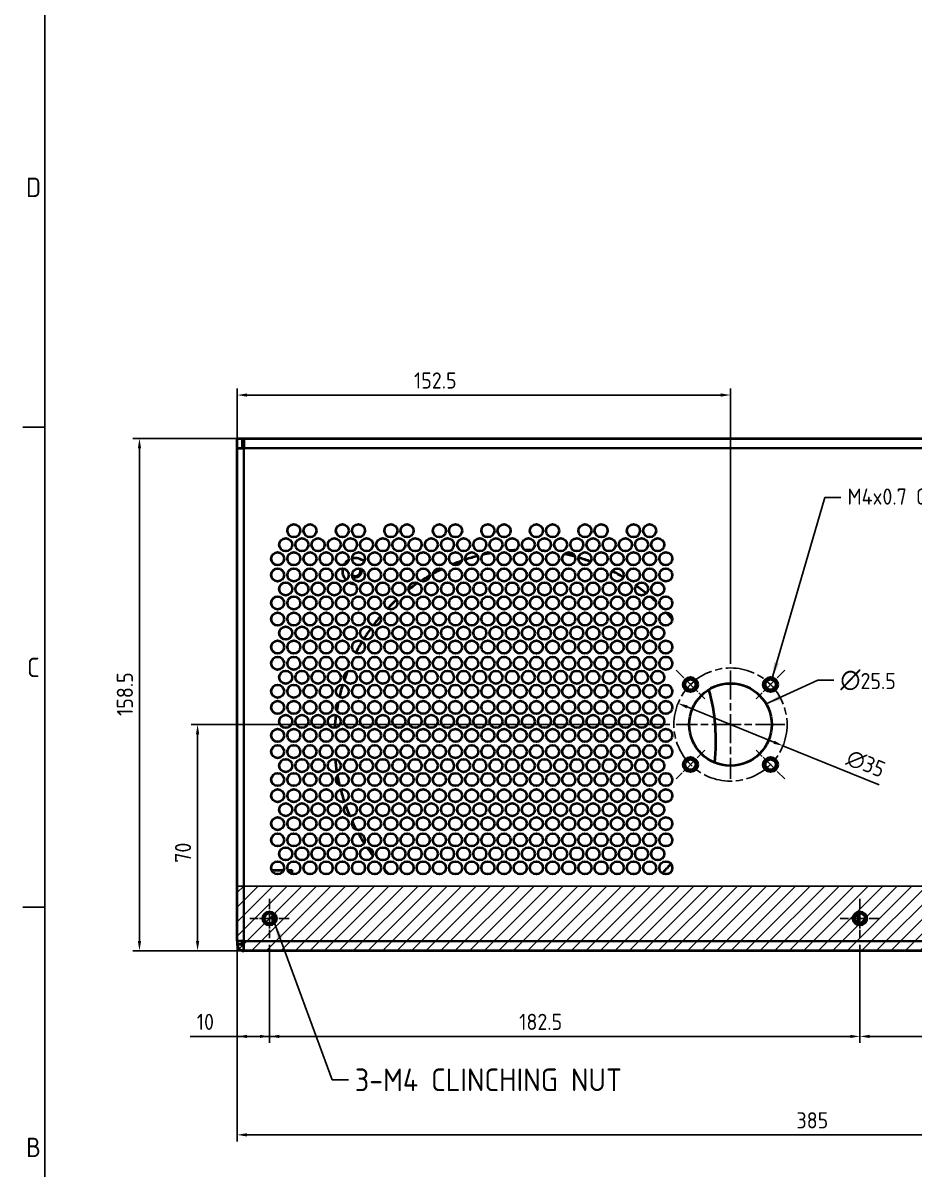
# Model space of a CAD drawing. Header units: millimetres. Extents: x 0 to 1682, y 0 to 1188.
# Drawn here: x 33.2 to 308.7, y 216 to 570.6 of the extents above; entities that cross this region are included whole.
import ezdxf

# ---------------------------------------------------------------- set-up
doc = ezdxf.new("R2010")
doc.units = ezdxf.units.MM
doc.header["$LTSCALE"] = 2
doc.linetypes.add('CHAIN', pattern=[0.3543, 0.2362, -0.0295, 0.0591, -0.0295])
doc.layers.get('0').update_dxf_attribs({"color": 3, "lineweight": 25})
for name, color, linetype, lineweight in [('가시적인 것(ISO)', 3, 'Continuous', 40), ('가시적인 좁은 것(ISO)', 3, 'Continuous', 35), ('경계(ISO)', 7, 'Continuous', 25), ('기호(ISO)', 5, 'Continuous', 25), ('스케치 형상(ISO)', 3, 'Continuous', 25), ('중심 표식(ISO)', 1, 'Continuous', 25), ('중심선(ISO)', 1, 'Continuous', 25), ('치수(ISO)', 2, 'Continuous', 25), ('해치(ISO)', 7, 'Continuous', 18)]:
    doc.layers.add(name, color=color, linetype=linetype, lineweight=lineweight)
doc.styles.add('문자 텍스트_M2B', font='isocp.shx')
doc.styles.add('치수 텍스트_PSTEK_POSCO', font='isocp.shx')
doc.dimstyles.new('치수_PSTEK_POSCO', dxfattribs={"dimscale": 2, "dimtxt": 2.5, "dimasz": 1.5, "dimexe": 1, "dimexo": 1, "dimgap": 1, "dimtad": 1, "dimrnd": 1e-08, "dimdsep": 46, "dimtxsty": '치수 텍스트_PSTEK_POSCO', "dimcen": 0.09, "dimdle": 10, "dimclrd": 7, "dimclre": 7, "dimclrt": 2, "dimadec": 1, "dimazin": 2, "dimtfac": 1, "dimtmove": 0, "dimatfit": 3, "dimfxl": 0, "dimtolj": 1, "dimlwd": -1, "dimlwe": -1, "dimarcsym": 0})
doc.dimstyles.new('치수_PSTEK_POSCO$7', dxfattribs={"dimscale": 2, "dimtxt": 2.5, "dimasz": 2.5, "dimexe": 1, "dimexo": 1, "dimgap": 1, "dimtad": 1, "dimrnd": 1e-08, "dimdsep": 46, "dimtxsty": '치수 텍스트_PSTEK_POSCO', "dimcen": 0.09, "dimdle": 10, "dimclrd": 7, "dimclre": 7, "dimclrt": 2, "dimadec": 1, "dimazin": 2, "dimtfac": 1, "dimtmove": 0, "dimatfit": 3, "dimfxl": 0, "dimtolj": 1, "dimlwd": -1, "dimlwe": -1, "dimarcsym": 0})

# ---------------------------------------------------------------- blocks, each defined once
blk = doc.blocks.new('경계 Default Border')
at = {"layer": '경계(ISO)'}
for p, q in [((20, 222.75), (16.6, 222.75)), ((20, 148.5), (16.6, 148.5))]:
    blk.add_line(p, q, dxfattribs=at)
at = {"layer": '경계(ISO)', "flags": 128}
blk.add_lwpolyline([(20, 20), (20, 574), (821, 574), (821, 20), (20, 20)], dxfattribs=at)
at = {"layer": '경계(ISO)', "color": 2, "char_height": 3, "attachment_point": 7, "style": '문자 텍스트_M2B'}
for s, insert in [('D', (17.08, 258.35)), ('C', (17.24, 184.1)), ('B', (17.08, 109.85))]:
    blk.add_mtext(s, dxfattribs=dict(at, insert=insert))
blk = doc.blocks.new('*D52')
at = {"layer": 'Defpoints', "color": 0, "transparency": 16777216}
for p in [(251.95, 455.45), (99.45, 439.01), (251.95, 370.26)]:
    blk.add_point(p, dxfattribs=at)
at = {"layer": '치수(ISO)', "color": 7, "transparency": 16777216}
for p, q in [((99.45, 441.01), (99.45, 457.45)), ((251.95, 372.26), (251.95, 457.45)), ((102.45, 455.45), (248.95, 455.45))]:
    blk.add_line(p, q, dxfattribs=at)
for points in [[(102.45, 455.95), (102.45, 454.95), (99.45, 455.45)], [(248.95, 455.95), (248.95, 454.95), (251.95, 455.45)]]:
    blk.add_solid(points, dxfattribs=at)
at = {"layer": '치수(ISO)', "color": 2, "transparency": 16777216, "insert": (154.09, 459.95), "char_height": 5, "attachment_point": 4, "style": '치수 텍스트_PSTEK_POSCO'}
blk.add_mtext('\\A1;152.5', dxfattribs=at)
blk = doc.blocks.new('*D53')
at = {"layer": 'Defpoints', "color": 0, "transparency": 16777216}
for p in [(87.19, 353.51), (235.2, 353.51), (101.45, 283.51)]:
    blk.add_point(p, dxfattribs=at)
at = {"layer": '치수(ISO)', "color": 7, "transparency": 16777216}
for p, q in [((233.2, 353.51), (85.19, 353.51)), ((87.19, 286.51), (87.19, 350.51)), ((99.45, 283.51), (85.19, 283.51))]:
    blk.add_line(p, q, dxfattribs=at)
for points in [[(86.69, 350.51), (87.69, 350.51), (87.19, 353.51)], [(86.69, 286.51), (87.69, 286.51), (87.19, 283.51)]]:
    blk.add_solid(points, dxfattribs=at)
at = {"layer": '치수(ISO)', "color": 2, "transparency": 16777216, "insert": (82.69, 310.76), "char_height": 5, "attachment_point": 4, "rotation": 90, "style": '치수 텍스트_PSTEK_POSCO'}
blk.add_mtext('\\A1;70', dxfattribs=at)
blk = doc.blocks.new('*D54')
at = {"layer": 'Defpoints', "color": 0, "transparency": 16777216}
for p in [(109.45, 287.41), (99.45, 286.57), (109.45, 257.03)]:
    blk.add_point(p, dxfattribs=at)
at = {"layer": '치수(ISO)', "color": 7, "transparency": 16777216}
for p, q in [((99.45, 284.57), (99.45, 255.03)), ((109.45, 285.41), (109.45, 255.03)), ((96.45, 257.03), (84.94, 257.03)), ((99.45, 257.03), (96.45, 257.03)), ((109.45, 257.03), (99.45, 257.03)), ((102.45, 257.03), (105.45, 257.03)), ((106.45, 257.03), (103.45, 257.03)), ((109.45, 257.03), (112.45, 257.03)), ((112.45, 257.03), (115.45, 257.03))]:
    blk.add_line(p, q, dxfattribs=at)
for points in [[(102.45, 257.53), (102.45, 256.53), (99.45, 257.03)], [(106.45, 257.53), (106.45, 256.53), (109.45, 257.03)]]:
    blk.add_solid(points, dxfattribs=at)
at = {"layer": '치수(ISO)', "color": 2, "transparency": 16777216, "insert": (86.94, 261.53), "char_height": 5, "attachment_point": 4, "style": '치수 텍스트_PSTEK_POSCO'}
blk.add_mtext('\\A1;10', dxfattribs=at)
blk = doc.blocks.new('*D55')
at = {"layer": 'Defpoints', "color": 0, "transparency": 16777216}
for p in [(109.45, 287.41), (291.95, 287.41), (291.95, 257.03)]:
    blk.add_point(p, dxfattribs=at)
at = {"layer": '치수(ISO)', "color": 7, "transparency": 16777216}
for p, q in [((109.45, 285.41), (109.45, 255.03)), ((291.95, 285.41), (291.95, 255.03)), ((112.45, 257.03), (288.95, 257.03))]:
    blk.add_line(p, q, dxfattribs=at)
for points in [[(112.45, 257.53), (112.45, 256.53), (109.45, 257.03)], [(288.95, 257.53), (288.95, 256.53), (291.95, 257.03)]]:
    blk.add_solid(points, dxfattribs=at)
at = {"layer": '치수(ISO)', "color": 2, "transparency": 16777216, "insert": (186.61, 261.53), "char_height": 5, "attachment_point": 4, "style": '치수 텍스트_PSTEK_POSCO'}
blk.add_mtext('\\A1;182.5', dxfattribs=at)
blk = doc.blocks.new('*D56')
at = {"layer": 'Defpoints', "color": 0, "transparency": 16777216}
for p in [(291.95, 287.41), (474.45, 287.41), (474.45, 257.03)]:
    blk.add_point(p, dxfattribs=at)
at = {"layer": '치수(ISO)', "color": 7, "transparency": 16777216}
for p, q in [((291.95, 285.41), (291.95, 255.03)), ((474.45, 285.41), (474.45, 255.03)), ((294.95, 257.03), (471.45, 257.03))]:
    blk.add_line(p, q, dxfattribs=at)
for points in [[(294.95, 257.53), (294.95, 256.53), (291.95, 257.03)], [(471.45, 257.53), (471.45, 256.53), (474.45, 257.03)]]:
    blk.add_solid(points, dxfattribs=at)
at = {"layer": '치수(ISO)', "color": 2, "transparency": 16777216, "insert": (369.11, 261.53), "char_height": 5, "attachment_point": 4, "style": '치수 텍스트_PSTEK_POSCO'}
blk.add_mtext('\\A1;182.5', dxfattribs=at)
blk = doc.blocks.new('*D58')
at = {"layer": 'Defpoints', "color": 0, "transparency": 16777216}
for p in [(99.45, 286.57), (484.45, 286.57), (484.45, 226.57)]:
    blk.add_point(p, dxfattribs=at)
at = {"layer": '치수(ISO)', "color": 7, "transparency": 16777216}
for p, q in [((99.45, 284.57), (99.45, 224.57)), ((484.45, 284.57), (484.45, 224.57)), ((102.45, 226.57), (481.45, 226.57))]:
    blk.add_line(p, q, dxfattribs=at)
for points in [[(102.45, 227.07), (102.45, 226.07), (99.45, 226.57)], [(481.45, 227.07), (481.45, 226.07), (484.45, 226.57)]]:
    blk.add_solid(points, dxfattribs=at)
at = {"layer": '치수(ISO)', "color": 2, "transparency": 16777216, "insert": (272.34, 231.07), "char_height": 5, "attachment_point": 4, "style": '치수 텍스트_PSTEK_POSCO'}
blk.add_mtext('\\A1;385', dxfattribs=at)
blk = doc.blocks.new('*D60')
at = {"layer": 'Defpoints', "color": 0, "transparency": 16777216}
for p in [(69.22, 442.01), (101.45, 442.01), (101.45, 283.51)]:
    blk.add_point(p, dxfattribs=at)
at = {"layer": '치수(ISO)', "color": 7, "transparency": 16777216}
for p, q in [((99.45, 442.01), (67.22, 442.01)), ((69.22, 286.51), (69.22, 439.01)), ((99.45, 283.51), (67.22, 283.51))]:
    blk.add_line(p, q, dxfattribs=at)
for points in [[(68.72, 439.01), (69.72, 439.01), (69.22, 442.01)], [(68.72, 286.51), (69.72, 286.51), (69.22, 283.51)]]:
    blk.add_solid(points, dxfattribs=at)
at = {"layer": '치수(ISO)', "color": 2, "transparency": 16777216, "insert": (64.72, 356.16), "char_height": 5, "attachment_point": 4, "rotation": 90, "style": '치수 텍스트_PSTEK_POSCO'}
blk.add_mtext('\\A1;158.5', dxfattribs=at)
blk = doc.blocks.new('*D103')
at = {"layer": 'Defpoints', "color": 0, "transparency": 16777216}
for p in [(235.73, 360.09), (268.16, 346.93)]:
    blk.add_point(p, dxfattribs=at)
at = {"layer": '치수(ISO)', "color": 7, "transparency": 16777216}
for p, q in [((238.51, 358.97), (265.38, 348.06)), ((268.16, 346.93), (297.89, 334.86))]:
    blk.add_line(p, q, dxfattribs=at)
for points in [[(238.7, 359.43), (238.32, 358.5), (235.73, 360.09)], [(265.57, 348.52), (265.2, 347.59), (268.16, 346.93)]]:
    blk.add_solid(points, dxfattribs=at)
at = {"layer": '치수(ISO)', "color": 2, "transparency": 16777216, "insert": (288.27, 343.62), "char_height": 5, "attachment_point": 4, "rotation": 337.9072, "style": '치수 텍스트_PSTEK_POSCO'}
blk.add_mtext('\\A1;∅35', dxfattribs=at)

msp = doc.modelspace()

# ---------------------------------------------------------------- hatches: boundary and pattern name
at = {"layer": '해치(ISO)'}
h = msp.add_hatch(dxfattribs=at)
h.set_pattern_fill('ANSI31', color=1, scale=25.4, style=0)
h.set_pattern_definition([(45, (0, 0), (-2.245064, 2.245064), [])])
h.paths.add_polyline_path([(99.4482, 283.5118), (484.4482, 283.5118), (484.4482, 303.5118), (99.4482, 303.5118)])

# ---------------------------------------------------------------- linework, layer by layer
at = {"layer": '가시적인 것(ISO)'}
for p, q in [((99.4482, 442.0118), (100.9482, 442.0118)), ((99.4482, 439.0118), (99.4482, 442.0118)), ((100.9482, 442.0118), (101.4482, 442.0118)), ((100.9482, 442.0118), (100.9482, 439.0118)), ((100.9482, 440.5118), (101.4482, 440.5118)), ((101.4482, 440.0118), (100.9482, 440.0118)), ((101.4482, 442.0118), (482.4482, 442.0118)), ((101.4482, 442.0118), (101.4482, 439.0118)), ((99.4482, 439.0118), (101.4482, 439.0118)), ((99.4482, 286.5725), (99.4482, 439.0118)), ((110.4982, 308.5118), (113.8327, 308.5118)), ((110.4982, 307.8044), (110.4982, 308.5118)), ((115.0639, 308.5118), (116.3982, 308.5118)), ((116.3982, 307.2589), (116.3982, 308.5118)), ((110.4982, 292.2768), (110.4982, 294.7468)), ((291.3982, 291.987), (291.3982, 295.0366)), ((99.4482, 286.5725), (99.4482, 285.5118)), ((100.9482, 285.5118), (99.4482, 285.5118)), ((100.9482, 285.5118), (100.9482, 286.5216)), ((101.4482, 283.5118), (101.4482, 286.5118)), ((482.4482, 283.5118), (101.4482, 283.5118))]:
    msp.add_line(p, q, dxfattribs=at)
for centre, radius in [((116.9483, 413.4618), 2), ((121.9481, 413.4618), 2), ((131.9483, 413.4618), 2), ((136.9481, 413.4618), 2), ((146.9483, 413.4618), 2), ((151.9481, 413.4618), 2), ((161.9483, 413.4618), 2), ((166.9481, 413.4618), 2), ((176.9483, 413.4618), 2), ((181.9481, 413.4618), 2), ((191.9483, 413.4618), 2), ((196.9481, 413.4618), 2), ((206.9483, 413.4618), 2), ((211.9481, 413.4618), 2), ((221.9483, 413.4618), 2), ((226.9481, 413.4618), 2), ((114.4484, 409.1318), 2), ((119.4482, 409.1318), 2), ((124.4481, 409.1318), 2), ((129.4484, 409.1318), 2), ((134.4482, 409.1318), 2), ((139.4481, 409.1318), 2), ((144.4484, 409.1318), 2), ((149.4482, 409.1318), 2), ((154.4481, 409.1318), 2), ((159.4484, 409.1318), 2), ((164.4482, 409.1318), 2), ((169.4481, 409.1318), 2), ((174.4484, 409.1318), 2), ((179.4482, 409.1318), 2), ((184.4481, 409.1318), 2), ((189.4484, 409.1318), 2), ((194.4482, 409.1318), 2), ((199.4481, 409.1318), 2), ((204.4484, 409.1318), 2), ((209.4482, 409.1318), 2), ((214.4481, 409.1318), 2), ((219.4484, 409.1318), 2), ((224.4482, 409.1318), 2), ((229.4481, 409.1318), 2), ((111.9483, 404.8018), 2), ((116.9483, 404.8018), 2), ((121.9481, 404.8018), 2), ((126.9483, 404.8018), 2), ((131.9483, 404.8018), 2), ((136.9481, 404.8018), 2), ((141.9483, 404.8018), 2), ((146.9483, 404.8018), 2), ((151.9481, 404.8018), 2), ((156.9483, 404.8018), 2), ((161.9483, 404.8018), 2), ((166.9481, 404.8018), 2), ((171.9483, 404.8018), 2), ((176.9483, 404.8018), 2), ((181.9481, 404.8018), 2), ((186.9483, 404.8018), 2), ((191.9483, 404.8018), 2), ((196.9481, 404.8018), 2), ((201.9483, 404.8018), 2), ((206.9483, 404.8018), 2), ((211.9481, 404.8018), 2), ((216.9483, 404.8018), 2), ((221.9483, 404.8018), 2), ((226.9481, 404.8018), 2), ((231.9483, 404.8018), 2), ((111.9483, 399.8018), 2), ((116.9483, 399.8018), 2), ((121.9481, 399.8018), 2), ((126.9483, 399.8018), 2), ((131.9483, 399.8018), 2), ((136.9481, 399.8018), 2), ((141.9483, 399.8018), 2), ((146.9483, 399.8018), 2), ((151.9481, 399.8018), 2), ((156.9483, 399.8018), 2), ((161.9483, 399.8018), 2), ((166.9481, 399.8018), 2), ((171.9483, 399.8018), 2), ((176.9483, 399.8018), 2), ((181.9481, 399.8018), 2), ((186.9483, 399.8018), 2), ((191.9483, 399.8018), 2), ((196.9481, 399.8018), 2), ((201.9483, 399.8018), 2), ((206.9483, 399.8018), 2), ((211.9481, 399.8018), 2), ((216.9483, 399.8018), 2), ((221.9483, 399.8018), 2), ((226.9481, 399.8018), 2), ((231.9483, 399.8018), 2), ((114.4484, 395.4718), 2), ((119.4482, 395.4718), 2), ((124.4481, 395.4718), 2), ((129.4484, 395.4718), 2), ((134.4482, 395.4718), 2), ((139.4481, 395.4718), 2), ((144.4484, 395.4718), 2), ((149.4482, 395.4718), 2), ((154.4481, 395.4718), 2), ((159.4484, 395.4718), 2), ((164.4482, 395.4718), 2), ((169.4481, 395.4718), 2), ((174.4484, 395.4718), 2), ((179.4482, 395.4718), 2), ((184.4481, 395.4718), 2), ((189.4484, 395.4718), 2), ((194.4482, 395.4718), 2), ((199.4481, 395.4718), 2), ((204.4484, 395.4718), 2), ((209.4482, 395.4718), 2), ((214.4481, 395.4718), 2), ((219.4484, 395.4718), 2), ((224.4482, 395.4718), 2), ((229.4481, 395.4718), 2), ((111.9483, 391.1418), 2), ((116.9483, 391.1418), 2), ((121.9481, 391.1418), 2), ((126.9483, 391.1418), 2), ((131.9483, 391.1418), 2), ((136.9481, 391.1418), 2), ((141.9483, 391.1418), 2), ((146.9483, 391.1418), 2), ((151.9481, 391.1418), 2), ((156.9483, 391.1418), 2), ((161.9483, 391.1418), 2), ((166.9481, 391.1418), 2), ((171.9483, 391.1418), 2), ((176.9483, 391.1418), 2), ((181.9481, 391.1418), 2), ((186.9483, 391.1418), 2), ((191.9483, 391.1418), 2), ((196.9481, 391.1418), 2), ((201.9483, 391.1418), 2), ((206.9483, 391.1418), 2), ((211.9481, 391.1418), 2), ((216.9483, 391.1418), 2), ((221.9483, 391.1418), 2), ((226.9481, 391.1418), 2), ((231.9483, 391.1418), 2), ((111.9483, 386.1418), 2), ((116.9483, 386.1418), 2), ((121.9481, 386.1418), 2), ((126.9483, 386.1418), 2), ((131.9483, 386.1418), 2), ((136.9481, 386.1418), 2), ((141.9483, 386.1418), 2), ((146.9483, 386.1418), 2), ((151.9481, 386.1418), 2), ((156.9483, 386.1418), 2), ((161.9483, 386.1418), 2), ((166.9481, 386.1418), 2), ((171.9483, 386.1418), 2), ((176.9483, 386.1418), 2), ((181.9481, 386.1418), 2), ((186.9483, 386.1418), 2), ((191.9483, 386.1418), 2), ((196.9481, 386.1418), 2), ((201.9483, 386.1418), 2), ((206.9483, 386.1418), 2), ((211.9481, 386.1418), 2), ((216.9483, 386.1418), 2), ((221.9483, 386.1418), 2), ((226.9481, 386.1418), 2), ((231.9483, 386.1418), 2), ((114.4484, 381.8118), 2), ((119.4482, 381.8118), 2), ((124.4481, 381.8118), 2), ((129.4484, 381.8118), 2), ((134.4482, 381.8118), 2), ((139.4481, 381.8118), 2), ((144.4484, 381.8118), 2), ((149.4482, 381.8118), 2), ((154.4481, 381.8118), 2), ((159.4484, 381.8118), 2), ((164.4482, 381.8118), 2), ((169.4481, 381.8118), 2), ((174.4484, 381.8118), 2), ((179.4482, 381.8118), 2), ((184.4481, 381.8118), 2), ((189.4484, 381.8118), 2), ((194.4482, 381.8118), 2), ((199.4481, 381.8118), 2), ((204.4484, 381.8118), 2), ((209.4482, 381.8118), 2), ((214.4481, 381.8118), 2), ((219.4484, 381.8118), 2), ((224.4482, 381.8118), 2), ((229.4481, 381.8118), 2), ((111.9483, 377.4818), 2), ((116.9483, 377.4818), 2), ((121.9481, 377.4818), 2), ((126.9483, 377.4818), 2), ((131.9483, 377.4818), 2), ((136.9481, 377.4818), 2), ((141.9483, 377.4818), 2), ((146.9483, 377.4818), 2), ((151.9481, 377.4818), 2), ((156.9483, 377.4818), 2), ((161.9483, 377.4818), 2), ((166.9481, 377.4818), 2), ((171.9483, 377.4818), 2), ((176.9483, 377.4818), 2), ((181.9481, 377.4818), 2), ((186.9483, 377.4818), 2), ((191.9483, 377.4818), 2), ((196.9481, 377.4818), 2), ((201.9483, 377.4818), 2), ((206.9483, 377.4818), 2), ((211.9481, 377.4818), 2), ((216.9483, 377.4818), 2), ((221.9483, 377.4818), 2), ((226.9481, 377.4818), 2), ((231.9483, 377.4818), 2), ((111.9483, 372.4818), 2), ((116.9483, 372.4818), 2), ((121.9481, 372.4818), 2), ((126.9483, 372.4818), 2), ((131.9483, 372.4818), 2), ((136.9481, 372.4818), 2), ((141.9483, 372.4818), 2), ((146.9483, 372.4818), 2), ((151.9481, 372.4818), 2), ((156.9483, 372.4818), 2), ((161.9483, 372.4818), 2), ((166.9481, 372.4818), 2), ((171.9483, 372.4818), 2), ((176.9483, 372.4818), 2), ((181.9481, 372.4818), 2), ((186.9483, 372.4818), 2), ((191.9483, 372.4818), 2), ((196.9481, 372.4818), 2), ((201.9483, 372.4818), 2), ((206.9483, 372.4818), 2), ((211.9481, 372.4818), 2), ((216.9483, 372.4818), 2), ((221.9483, 372.4818), 2), ((226.9481, 372.4818), 2), ((231.9483, 372.4818), 2), ((114.4484, 368.1518), 2), ((119.4482, 368.1518), 2), ((124.4481, 368.1518), 2), ((129.4484, 368.1518), 2), ((134.4482, 368.1518), 2), ((139.4481, 368.1518), 2), ((144.4484, 368.1518), 2), ((149.4482, 368.1518), 2), ((154.4481, 368.1518), 2), ((159.4484, 368.1518), 2), ((164.4482, 368.1518), 2), ((169.4481, 368.1518), 2), ((174.4484, 368.1518), 2), ((179.4482, 368.1518), 2), ((184.4481, 368.1518), 2), ((189.4484, 368.1518), 2), ((194.4482, 368.1518), 2), ((199.4481, 368.1518), 2), ((204.4484, 368.1518), 2), ((209.4482, 368.1518), 2), ((214.4481, 368.1518), 2), ((219.4484, 368.1518), 2), ((224.4482, 368.1518), 2), ((229.4481, 368.1518), 2), ((111.9483, 363.8218), 2), ((116.9483, 363.8218), 2), ((121.9481, 363.8218), 2), ((126.9483, 363.8218), 2), ((131.9483, 363.8218), 2), ((136.9481, 363.8218), 2), ((141.9483, 363.8218), 2), ((146.9483, 363.8218), 2), ((151.9481, 363.8218), 2), ((156.9483, 363.8218), 2), ((161.9483, 363.8218), 2), ((166.9481, 363.8218), 2), ((171.9483, 363.8218), 2), ((176.9483, 363.8218), 2), ((181.9481, 363.8218), 2), ((186.9483, 363.8218), 2), ((191.9483, 363.8218), 2), ((196.9481, 363.8218), 2), ((201.9483, 363.8218), 2), ((206.9483, 363.8218), 2), ((211.9481, 363.8218), 2), ((216.9483, 363.8218), 2), ((221.9483, 363.8218), 2), ((226.9481, 363.8218), 2), ((231.9483, 363.8218), 2), ((239.5738, 365.8862), 2.25), ((239.5738, 365.8862), 1.621), ((251.9482, 353.5118), 12.75), ((264.3226, 365.8862), 2.25), ((264.3226, 365.8862), 1.621), ((111.9483, 358.8218), 2), ((116.9483, 358.8218), 2), ((121.9481, 358.8218), 2), ((126.9483, 358.8218), 2), ((131.9483, 358.8218), 2), ((136.9481, 358.8218), 2), ((141.9483, 358.8218), 2), ((146.9483, 358.8218), 2), ((151.9481, 358.8218), 2), ((156.9483, 358.8218), 2), ((161.9483, 358.8218), 2), ((166.9481, 358.8218), 2), ((171.9483, 358.8218), 2), ((176.9483, 358.8218), 2), ((181.9481, 358.8218), 2), ((186.9483, 358.8218), 2), ((191.9483, 358.8218), 2), ((196.9481, 358.8218), 2), ((201.9483, 358.8218), 2), ((206.9483, 358.8218), 2), ((211.9481, 358.8218), 2), ((216.9483, 358.8218), 2), ((221.9483, 358.8218), 2), ((226.9481, 358.8218), 2), ((231.9483, 358.8218), 2), ((114.4484, 354.4918), 2), ((119.4482, 354.4918), 2), ((124.4481, 354.4918), 2), ((129.4484, 354.4918), 2), ((134.4482, 354.4918), 2), ((139.4481, 354.4918), 2), ((144.4484, 354.4918), 2), ((149.4482, 354.4918), 2), ((154.4481, 354.4918), 2), ((159.4484, 354.4918), 2), ((164.4482, 354.4918), 2), ((169.4481, 354.4918), 2), ((174.4484, 354.4918), 2), ((179.4482, 354.4918), 2), ((184.4481, 354.4918), 2), ((189.4484, 354.4918), 2), ((194.4482, 354.4918), 2), ((199.4481, 354.4918), 2), ((204.4484, 354.4918), 2), ((209.4482, 354.4918), 2), ((214.4481, 354.4918), 2), ((219.4484, 354.4918), 2), ((224.4482, 354.4918), 2), ((229.4481, 354.4918), 2), ((111.9483, 350.1618), 2), ((116.9483, 350.1618), 2), ((121.9481, 350.1618), 2), ((126.9483, 350.1618), 2), ((131.9483, 350.1618), 2), ((136.9481, 350.1618), 2), ((141.9483, 350.1618), 2), ((146.9483, 350.1618), 2), ((151.9481, 350.1618), 2), ((156.9483, 350.1618), 2), ((161.9483, 350.1618), 2), ((166.9481, 350.1618), 2), ((171.9483, 350.1618), 2), ((176.9483, 350.1618), 2), ((181.9481, 350.1618), 2), ((186.9483, 350.1618), 2), ((191.9483, 350.1618), 2), ((196.9481, 350.1618), 2), ((201.9483, 350.1618), 2), ((206.9483, 350.1618), 2), ((211.9481, 350.1618), 2), ((216.9483, 350.1618), 2), ((221.9483, 350.1618), 2), ((226.9481, 350.1618), 2), ((231.9483, 350.1618), 2), ((111.9483, 345.1618), 2), ((116.9483, 345.1618), 2), ((121.9481, 345.1618), 2), ((126.9483, 345.1618), 2), ((131.9483, 345.1618), 2), ((136.9481, 345.1618), 2), ((141.9483, 345.1618), 2), ((146.9483, 345.1618), 2), ((151.9481, 345.1618), 2), ((156.9483, 345.1618), 2), ((161.9483, 345.1618), 2), ((166.9481, 345.1618), 2), ((171.9483, 345.1618), 2), ((176.9483, 345.1618), 2), ((181.9481, 345.1618), 2), ((186.9483, 345.1618), 2), ((191.9483, 345.1618), 2), ((196.9481, 345.1618), 2), ((201.9483, 345.1618), 2), ((206.9483, 345.1618), 2), ((211.9481, 345.1618), 2), ((216.9483, 345.1618), 2), ((221.9483, 345.1618), 2), ((226.9481, 345.1618), 2), ((231.9483, 345.1618), 2), ((114.4484, 340.8318), 2), ((119.4482, 340.8318), 2), ((124.4481, 340.8318), 2), ((129.4484, 340.8318), 2), ((134.4482, 340.8318), 2), ((139.4481, 340.8318), 2), ((144.4484, 340.8318), 2), ((149.4482, 340.8318), 2), ((154.4481, 340.8318), 2), ((159.4484, 340.8318), 2), ((164.4482, 340.8318), 2), ((169.4481, 340.8318), 2), ((174.4484, 340.8318), 2), ((179.4482, 340.8318), 2), ((184.4481, 340.8318), 2), ((189.4484, 340.8318), 2), ((194.4482, 340.8318), 2), ((199.4481, 340.8318), 2), ((204.4484, 340.8318), 2), ((209.4482, 340.8318), 2), ((214.4481, 340.8318), 2), ((219.4484, 340.8318), 2), ((224.4482, 340.8318), 2), ((229.4481, 340.8318), 2), ((239.5738, 341.1374), 2.25), ((239.5738, 341.1374), 1.621), ((264.3226, 341.1374), 2.25), ((264.3226, 341.1374), 1.621), ((111.9483, 336.5018), 2), ((116.9483, 336.5018), 2), ((121.9481, 336.5018), 2), ((126.9483, 336.5018), 2), ((131.9483, 336.5018), 2), ((136.9481, 336.5018), 2), ((141.9483, 336.5018), 2), ((146.9483, 336.5018), 2), ((151.9481, 336.5018), 2), ((156.9483, 336.5018), 2), ((161.9483, 336.5018), 2), ((166.9481, 336.5018), 2), ((171.9483, 336.5018), 2), ((176.9483, 336.5018), 2), ((181.9481, 336.5018), 2), ((186.9483, 336.5018), 2), ((191.9483, 336.5018), 2), ((196.9481, 336.5018), 2), ((201.9483, 336.5018), 2), ((206.9483, 336.5018), 2), ((211.9481, 336.5018), 2), ((216.9483, 336.5018), 2), ((221.9483, 336.5018), 2), ((226.9481, 336.5018), 2), ((231.9483, 336.5018), 2), ((111.9483, 331.5018), 2), ((116.9483, 331.5018), 2), ((121.9481, 331.5018), 2), ((126.9483, 331.5018), 2), ((131.9483, 331.5018), 2), ((136.9481, 331.5018), 2), ((141.9483, 331.5018), 2), ((146.9483, 331.5018), 2), ((151.9481, 331.5018), 2), ((156.9483, 331.5018), 2), ((161.9483, 331.5018), 2), ((166.9481, 331.5018), 2), ((171.9483, 331.5018), 2), ((176.9483, 331.5018), 2), ((181.9481, 331.5018), 2), ((186.9483, 331.5018), 2), ((191.9483, 331.5018), 2), ((196.9481, 331.5018), 2), ((201.9483, 331.5018), 2), ((206.9483, 331.5018), 2), ((211.9481, 331.5018), 2), ((216.9483, 331.5018), 2), ((221.9483, 331.5018), 2), ((226.9481, 331.5018), 2), ((231.9483, 331.5018), 2), ((114.4484, 327.1718), 2), ((119.4482, 327.1718), 2), ((124.4481, 327.1718), 2), ((129.4484, 327.1718), 2), ((134.4482, 327.1718), 2), ((139.4481, 327.1718), 2), ((144.4484, 327.1718), 2), ((149.4482, 327.1718), 2), ((154.4481, 327.1718), 2), ((159.4484, 327.1718), 2), ((164.4482, 327.1718), 2), ((169.4481, 327.1718), 2), ((174.4484, 327.1718), 2), ((179.4482, 327.1718), 2), ((184.4481, 327.1718), 2), ((189.4484, 327.1718), 2), ((194.4482, 327.1718), 2), ((199.4481, 327.1718), 2), ((204.4484, 327.1718), 2), ((209.4482, 327.1718), 2), ((214.4481, 327.1718), 2), ((219.4484, 327.1718), 2), ((224.4482, 327.1718), 2), ((229.4481, 327.1718), 2), ((111.9483, 322.8418), 2), ((116.9483, 322.8418), 2), ((121.9481, 322.8418), 2), ((126.9483, 322.8418), 2), ((131.9483, 322.8418), 2), ((136.9481, 322.8418), 2), ((141.9483, 322.8418), 2), ((146.9483, 322.8418), 2), ((151.9481, 322.8418), 2), ((156.9483, 322.8418), 2), ((161.9483, 322.8418), 2), ((166.9481, 322.8418), 2), ((171.9483, 322.8418), 2), ((176.9483, 322.8418), 2), ((181.9481, 322.8418), 2), ((186.9483, 322.8418), 2), ((191.9483, 322.8418), 2), ((196.9481, 322.8418), 2), ((201.9483, 322.8418), 2), ((206.9483, 322.8418), 2), ((211.9481, 322.8418), 2), ((216.9483, 322.8418), 2), ((221.9483, 322.8418), 2), ((226.9481, 322.8418), 2), ((231.9483, 322.8418), 2), ((111.9483, 317.8418), 2), ((116.9483, 317.8418), 2), ((121.9481, 317.8418), 2), ((126.9483, 317.8418), 2), ((131.9483, 317.8418), 2), ((136.9481, 317.8418), 2), ((141.9483, 317.8418), 2), ((146.9483, 317.8418), 2), ((151.9481, 317.8418), 2), ((156.9483, 317.8418), 2), ((161.9483, 317.8418), 2), ((166.9481, 317.8418), 2), ((171.9483, 317.8418), 2), ((176.9483, 317.8418), 2), ((181.9481, 317.8418), 2), ((186.9483, 317.8418), 2), ((191.9483, 317.8418), 2), ((196.9481, 317.8418), 2), ((201.9483, 317.8418), 2), ((206.9483, 317.8418), 2), ((211.9481, 317.8418), 2), ((216.9483, 317.8418), 2), ((221.9483, 317.8418), 2), ((226.9481, 317.8418), 2), ((231.9483, 317.8418), 2), ((114.4484, 313.5118), 2), ((119.4482, 313.5118), 2), ((124.4481, 313.5118), 2), ((129.4484, 313.5118), 2), ((134.4482, 313.5118), 2), ((139.4481, 313.5118), 2), ((144.4484, 313.5118), 2), ((149.4482, 313.5118), 2), ((154.4481, 313.5118), 2), ((159.4484, 313.5118), 2), ((164.4482, 313.5118), 2), ((169.4481, 313.5118), 2), ((174.4484, 313.5118), 2), ((179.4482, 313.5118), 2), ((184.4481, 313.5118), 2), ((189.4484, 313.5118), 2), ((194.4482, 313.5118), 2), ((199.4481, 313.5118), 2), ((204.4484, 313.5118), 2), ((209.4482, 313.5118), 2), ((214.4481, 313.5118), 2), ((219.4484, 313.5118), 2), ((224.4482, 313.5118), 2), ((229.4481, 313.5118), 2), ((111.9483, 309.1818), 2), ((116.9483, 309.1818), 2), ((121.9481, 309.1818), 2), ((126.9483, 309.1818), 2), ((131.9483, 309.1818), 2), ((136.9481, 309.1818), 2), ((141.9483, 309.1818), 2), ((146.9483, 309.1818), 2), ((151.9481, 309.1818), 2), ((156.9483, 309.1818), 2), ((161.9483, 309.1818), 2), ((166.9481, 309.1818), 2), ((171.9483, 309.1818), 2), ((176.9483, 309.1818), 2), ((181.9481, 309.1818), 2), ((186.9483, 309.1818), 2), ((191.9483, 309.1818), 2), ((196.9481, 309.1818), 2), ((201.9483, 309.1818), 2), ((206.9483, 309.1818), 2), ((211.9481, 309.1818), 2), ((216.9483, 309.1818), 2), ((221.9483, 309.1818), 2), ((226.9481, 309.1818), 2), ((231.9483, 309.1818), 2), ((109.4482, 293.5118), 2.1), ((109.4482, 293.5118), 1.621), ((291.9482, 293.5118), 2.1), ((291.9482, 293.5118), 1.621)]:
    msp.add_circle(centre, radius, dxfattribs=at)
for centre, radius, start, end in [((135.9482, 401.0118), 4, 120.490537, 152.596784), ((135.9482, 401.0118), 4, 45.987692, 104.452854), ((188.4482, 348.5118), 59, 104.417756, 108.256454), ((188.4482, 348.5118), 59, 100.299409, 102.793619), ((188.4482, 348.5118), 59, 92.851868, 94.698766), ((188.4482, 348.5118), 59, 87.942182, 90.167387), ((188.4482, 348.5118), 59, 83.799956, 84.89491), ((188.4482, 348.5118), 59, 74.884737, 78.142135), ((188.4482, 348.5118), 59, 69.883837, 73.729275), ((135.9482, 401.0118), 4, 168.63166, 225.030054), ((135.9482, 401.0118), 1.621, 231.956172, 27.183507), ((188.4482, 348.5118), 59, 115.806039, 118.841908), ((188.4482, 348.5118), 59, 109.408984, 112.399921), ((188.4482, 348.5118), 59, 67.265221, 67.415697), ((188.4482, 348.5118), 59, 59.018587, 62.862595), ((135.9482, 401.0118), 4, 243.026188, 266.673706), ((188.4482, 348.5118), 59, 124.222176, 127.588673), ((188.4482, 348.5118), 59, 120.01119, 123.101423), ((188.4482, 348.5118), 59, 50.593487, 54.458252), ((188.4482, 348.5118), 59, 132.356172, 136.104672), ((188.4482, 348.5118), 59, 46.680215, 49.148255), ((188.4482, 348.5118), 59, 43.842869, 44.999583), ((188.4482, 348.5118), 59, 139.258523, 142.778544), ((188.4482, 348.5118), 59, 39.541139, 42.182143), ((188.4482, 348.5118), 59, 143.876594, 147.72415), ((188.4482, 348.5118), 59, 148.702293, 152.580157), ((188.4482, 348.5118), 59, 158.756938, 161.270034), ((188.4482, 348.5118), 59, 162.941315, 166.735553), ((188.4482, 348.5118), 59, 353.406268, 15.598111), ((188.4482, 348.5118), 59, 168.435419, 170.881694), ((188.4482, 348.5118), 59, 172.297351, 176.127615), ((188.4482, 348.5118), 59, 185.543125, 189.289835), ((188.4482, 348.5118), 59, 190.458618, 193.542488), ((188.4482, 348.5118), 59, 194.812834, 198.697305), ((188.4482, 348.5118), 59, 199.83309, 203.293305), ((188.4482, 348.5118), 59, 205.146399, 207.841145), ((188.4482, 348.5118), 59, 209.074745, 212.475655), ((188.4482, 348.5118), 59, 214.011489, 217.063704), ((188.4482, 348.5118), 59, 219.634662, 220.814941), ((188.4482, 348.5118), 59, 222.652974, 224.271488), ((188.4482, 348.5118), 59, 315.965041, 319.799195)]:
    msp.add_arc(centre, radius, start, end, dxfattribs=at)
for points in [[(101.4482, 286.5118), (100.6632, 286.527), (99.9018, 286.5421), (99.601, 286.5573), (99.5004, 286.5623), (99.4482, 286.5674), (99.4482, 286.5725)], [(99.4482, 285.5118), (99.4482, 284.7268), (99.9566, 283.9654), (100.6817, 283.6645), (100.9239, 283.564), (101.186, 283.5118), (101.4482, 283.5118)]]:
    msp.add_open_spline(points, degree=3, knots=[0, 0, 0, 0, 1.17745307, 1.17745307, 1.17745307, 1.57079633, 1.57079633, 1.57079633, 1.57079633], dxfattribs=at)
for points in [[(100.9482, 285.6824), (101.1114, 285.6256), (101.2798, 285.5687), (101.4482, 285.5118)], [(101.4482, 285.0118), (101.1864, 285.0118), (100.9482, 285.25), (100.9482, 285.5118)], [(101.4482, 285.5118), (101.199, 285.8484), (100.9711, 286.185), (100.9498, 286.5215)]]:
    msp.add_open_spline(points, degree=3, dxfattribs=at)
at = {"layer": '가시적인 좁은 것(ISO)'}
for p, q in [((101.4482, 439.0118), (101.4482, 286.5118)), ((482.4482, 439.0118), (101.4482, 439.0118)), ((101.4482, 286.5118), (482.4482, 286.5118))]:
    msp.add_line(p, q, dxfattribs=at)
for centre, start, end in [((135.9482, 401.0118), 260, 16.464389), ((135.9482, 401.0118), 63.71949, 86.721057), ((239.5738, 365.8862), 190, 100), ((264.3226, 365.8862), 190, 100), ((239.5738, 341.1374), 190, 100), ((264.3226, 341.1374), 190, 100), ((109.4482, 293.5118), 190, 100), ((291.9482, 293.5118), 190, 100)]:
    msp.add_arc(centre, 2, start, end, dxfattribs=at)
at = {"layer": '스케치 형상(ISO)'}
for p, q in [((484.4482, 303.5118), (99.4482, 303.5118)), ((99.4482, 303.5118), (99.4482, 283.5118)), ((99.4482, 283.5118), (484.4482, 283.5118))]:
    msp.add_line(p, q, dxfattribs=at)
at = {"layer": '중심 표식(ISO)', "linetype": 'CHAIN', "ltscale": 6.944946}
for p, q in [((235.1544, 370.3056), (243.9933, 361.4668)), ((268.742, 370.3056), (259.9032, 361.4668)), ((243.9933, 345.5569), (235.1544, 336.718)), ((268.742, 336.718), (259.9032, 345.5569))]:
    msp.add_line(p, q, dxfattribs=at)
at = {"layer": '중심 표식(ISO)', "linetype": 'CHAIN', "ltscale": 19.051651}
for p, q in [((251.9482, 370.2618), (251.9482, 336.7618)), ((268.6982, 353.5118), (235.1982, 353.5118))]:
    msp.add_line(p, q, dxfattribs=at)
at = {"layer": '중심 표식(ISO)', "linetype": 'CHAIN', "ltscale": 6.778265}
for p, q in [((109.4482, 299.6118), (109.4482, 287.4118)), ((291.9482, 299.6118), (291.9482, 287.4118)), ((115.5482, 293.5118), (103.3482, 293.5118)), ((298.0482, 293.5118), (285.8482, 293.5118))]:
    msp.add_line(p, q, dxfattribs=at)
at = {"layer": '중심선(ISO)', "linetype": 'CHAIN', "ltscale": 19.051651}
msp.add_circle((251.9482, 353.5118), 17.5, dxfattribs=at)

# ---------------------------------------------------------------- block references
at = {"xscale": 2, "yscale": 2, "zscale": 2}
msp.add_blockref('경계 Default Border', (0, 0), dxfattribs=at)

# ---------------------------------------------------------------- texts
at = {"layer": '기호(ISO)', "color": 2, "char_height": 5, "attachment_point": 4, "line_spacing_factor": 0.4375, "style": '치수 텍스트_PSTEK_POSCO'}
for s, insert, width in [('{M4x0.7 CLINCHING NUT(내부)}', (288.1039, 423.7738), 94.162338), ('{\\fisocp|b0|i0;\\H5.0000;\\fAIGDT|b0|i0;\\H6.0000;n\\fisocp|b0|i0;\\H5.0000;25.5 }', (285.9111, 367.2811), 22.506971)]:
    msp.add_mtext(s, dxfattribs=dict(at, insert=insert, width=width))
at = {"layer": '기호(ISO)', "color": 2, "insert": (135.8287, 243.6019), "char_height": 7, "width": 94.912987, "attachment_point": 4, "style": '치수 텍스트_PSTEK_POSCO'}
msp.add_mtext('{\\fISOCP|b0|i0;\\H7.0000;3-M4 CLINCHING NUT}', dxfattribs=at)

# ---------------------------------------------------------------- dimensions: what is measured, and where the dimension line sits
at = {"layer": '치수(ISO)', "color": 7}
for base, p1, p2, picture, middle in [((251.9482, 455.4531), (99.4482, 439.0118), (251.9482, 370.2618), '*D52', (160.6982, 455.4531)), ((484.4482, 226.5725), (99.4482, 286.5725), (484.4482, 286.5725), '*D58', (276.9482, 226.5725))]:
    dim = msp.add_linear_dim(base=base, p1=p1, p2=p2, dimstyle='치수_PSTEK_POSCO', override={"dimdec": 2, "dimtp": 0, "dimtm": 0, "dimtdec": 2, "dimtofl": 0, "dimatfit": 1}, dxfattribs=at)
    dim.commit()
    dim.dimension.update_dxf_attribs({"geometry": picture, "text_midpoint": middle, "dimtype": 160})
for base, p1, p2, angle, override, picture, middle in [((69.2213, 442.0118), (101.4482, 283.5118), (101.4482, 442.0118), 90, {"dimdec": 2, "dimtp": 0, "dimtm": 0, "dimtdec": 2, "dimtofl": 0, "dimatfit": 1}, '*D60', (69.2213, 362.7618)), ((87.191, 353.5118), (101.4482, 283.5118), (235.1982, 353.5118), 90, {"dimdec": 2, "dimtp": 0, "dimtm": 0, "dimtdec": 2, "dimtofl": 0, "dimatfit": 1}, '*D53', (87.191, 313.5118)), ((109.4482, 257.0314), (99.4482, 286.5725), (109.4482, 287.4118), 180, {"dimdec": 2, "dimtp": 0, "dimtm": 0, "dimtdec": 2, "dimatfit": 2}, '*D54', (89.1962, 257.0314)), ((291.9482, 257.0314), (109.4482, 287.4118), (291.9482, 287.4118), 180, {"dimdec": 2, "dimtp": 0, "dimtm": 0, "dimtdec": 2, "dimtofl": 0, "dimatfit": 1}, '*D55', (193.2182, 257.0314)), ((474.4482, 257.0314), (291.9482, 287.4118), (474.4482, 287.4118), 180, {"dimdec": 2, "dimtp": 0, "dimtm": 0, "dimtdec": 2, "dimtofl": 0, "dimatfit": 1}, '*D56', (375.7182, 257.0314))]:
    dim = msp.add_linear_dim(base=base, p1=p1, p2=p2, angle=angle, dimstyle='치수_PSTEK_POSCO', override=override, dxfattribs=at)
    dim.commit()
    dim.dimension.update_dxf_attribs({"geometry": picture, "text_midpoint": middle, "dimtype": 160})
dim = msp.add_diameter_dim_2p(p1=(235.7331, 360.0937), p2=(268.1633, 346.9299), dimstyle='치수_PSTEK_POSCO', override={"dimdec": 2, "dimlfac": 1, "dimtp": 0, "dimtm": 0, "dimtdec": 2, "dimatfit": 2}, dxfattribs=at)
dim.commit()
dim.dimension.update_dxf_attribs({"geometry": '*D103', "text_midpoint": (291.3104, 337.5342), "dimtype": 163})

# ---------------------------------------------------------------- leaders
at = {"layer": '기호(ISO)', "color": 7, "annotation_type": 0, "has_hookline": 1, "hookline_direction": 0}
for points, text_width in [([(264.8402, 367.818), (281.1039, 423.7738), (286.1039, 423.7738)], 82.1332), ([(262.99, 359.8868), (278.9111, 367.2811), (283.9111, 367.2811)], 19.0356), ([(110.9928, 292.089), (128.8287, 243.6019), (133.8287, 243.6019)], 92.5667)]:
    msp.add_leader(points, dimstyle='치수_PSTEK_POSCO$7', override={"dimtad": 0}, dxfattribs=dict(at, text_width=text_width))

doc.saveas('drawing.dxf')
